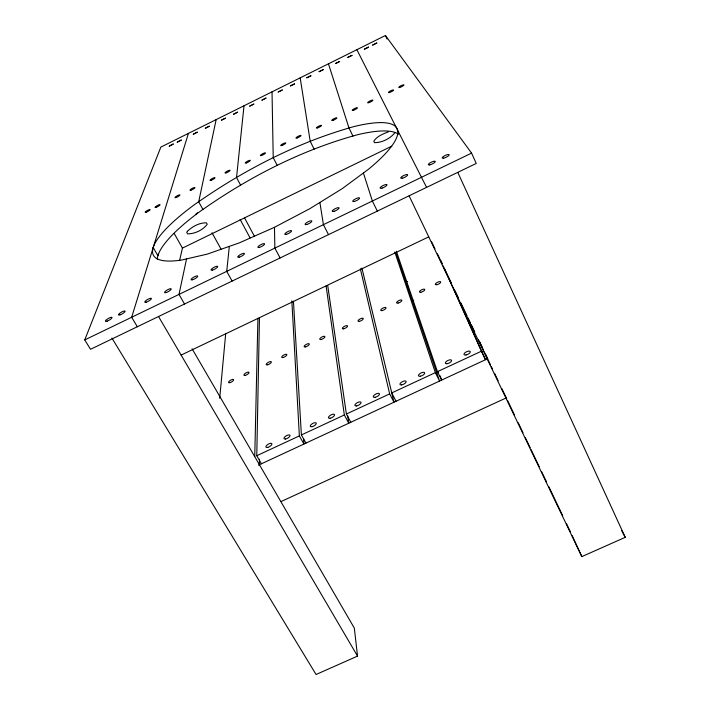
<?xml version="1.0" encoding="UTF-8"?>
<svg xmlns="http://www.w3.org/2000/svg" width="710" height="710" viewBox="0 0 710 710"><rect width="100%" height="100%" fill="white"/><g stroke="black" fill="none" stroke-linecap="round" stroke-linejoin="round"><path stroke-width="1.06" d="M259.425 464.713L259.505 459.166M261.44 463.772L256.772 455.722L259.469 317.53M254.748 456.663L257.925 318.266M219.709 398.257L225.718 333.389M229.33 246.388L226.721 271.353L232.108 281.08M244.027 105.754L236.528 177.5L240.619 185.168M186.544 258.91L179 294.401L184.52 304.013M216.168 119.599L198.694 201.773L202.945 209.503M179.577 260.57L182.55 247.63M158.516 253.603L157.904 255.715L153.2 247.524M188.434 133.374L131.669 317.255L137.323 326.751M84.747 339.921L160.851 147.085L385.441 35.5L471.573 153.112L476.241 163.451L90.525 349.293L84.747 339.921L471.573 153.112M394.875 132.708C390.234 138.681 382.095 142.683 374.516 142.648L373.806 141.157C377.045 136.196 383.072 133.879 388.414 131.856M195.712 214.322L197.584 212.84M274.477 227.306L309.853 208.669L342.131 188.709L368.481 169.255A137.287 31.391 -27.5 0 0 353.908 126.593C296.407 142.657 242.616 170.657 193.963 205.004A137.287 31.391 -27.5 0 0 181.582 260.064L207.426 254.073L239.27 242.891L274.477 227.306L274.859 248.109L280.104 257.961M398.585 134.296A136.897 32.358 -27.5 0 0 357.831 134.66C300.339 150.289 246.61 178.245 198.241 212.751A136.897 32.358 -27.5 0 0 157.309 259.114M391.68 146.224L182.443 248.092L174.296 233.652M181.121 355.08L428.751 236.865M405.623 282.394L407.62 281.453M411.711 301.209L413.717 300.268M256.772 455.722L299.363 435.904L291.837 300.863M305.957 443.102L301.404 434.955L344.332 414.977L326.112 285.988M350.829 422.264L346.382 414.028L389.657 393.89L360.343 268.815M394.778 251.97L435.354 372.626L391.734 392.923L396.047 401.256M440.2 375.909L441.638 380.09L437.44 371.658L481.407 351.202L444.416 268.655M436.526 372.892L438.531 371.96M481.691 351.885L483.696 350.944M258.422 465.174L487.672 358.71M281.133 501.517L506.115 397.964M192.082 348.77L354.325 628.093L357.529 656.102L316.065 674.5L111.914 338.049M409.155 195.924L581.827 556.604L625.253 537.337L457.817 172.468M158.596 316.642L357.529 656.102M299.363 435.904L303.924 444.043L303.578 438.531M212.015 232.782L221.032 249.121M621.587 530.539L625.253 537.337M240.113 219.434L250.089 237.93M344.332 414.977L348.779 423.213L347.651 415.545M244.497 217.819L254.482 236.386M389.657 393.89L393.988 402.215L361.914 268.069M277.202 165.341L273.217 157.655L272.028 91.847M328.508 234.637L323.405 224.671L319.89 202.465M356.873 49.691L426.577 187.387M314.139 149.144L310.217 141.334L300.17 77.86M435.354 372.626L439.561 381.057L395.94 252.396M377.329 211.11L372.368 201.019L363.405 173.009M352.932 136.089L349.018 128.066L328.455 63.811M481.407 351.202L485.489 359.721L453.752 288.988M431.636 241.826L434.981 248.828M437.378 253.825L442.161 263.818M443.12 265.815L446.945 273.811M447.904 275.817L451.249 282.811M455.074 290.807L458.42 297.801M460.817 302.797L467.038 315.799M467.988 317.796L470.384 322.793M471.342 324.789L474.688 331.783M478.513 339.779L483.297 349.781M484.255 351.778L490.477 364.771M491.426 366.768L492.385 368.774M494.781 373.771L498.127 380.764M501.952 388.76L506.736 398.754M507.694 400.76L514.386 414.746M518.22 422.743L523.004 432.736M525.391 437.742L530.175 447.735M531.133 449.732L539.263 466.727M541.659 471.724L546.443 481.717M548.83 486.714L562.702 515.7M566.527 523.696L570.352 531.692M385.441 35.5L387.074 39.041M572.189 535.677L581.827 556.604M485.755 354.716L487.592 358.745M479.862 342.184L482.596 348.211M440.803 260.605L442.152 263.623M396.349 251.216L437.44 371.658M327.727 285.589L346.382 414.028M293.443 301.235L301.404 434.955M173.258 144.015L169.273 146.154L173.258 144.015M376.806 43.026L372.661 45.076L376.806 43.026M368.525 47.135L364.39 49.194L368.525 47.135M339.628 61.486L335.51 63.527L339.628 61.486M181.272 140.065L177.26 142.16L181.272 140.065M310.873 75.757L306.782 77.798L310.873 75.757M352 55.362L347.864 57.368L352 55.362M282.269 89.966L278.196 91.989L282.269 89.966M323.183 69.678L319.074 71.666L323.183 69.678M253.807 104.095L249.751 106.109L253.807 104.095M187.404 231.291L186.757 232.445L187.555 233.874C194.868 233.883 202.847 230.129 207.249 224.262L206.459 222.833C199.395 222.612 192.401 226.481 187.404 231.291M294.508 83.913L290.425 85.892L294.508 83.913M225.487 118.162L221.449 120.168L225.487 118.162M265.984 98.078L261.963 100.128L265.984 98.078M197.309 132.149L193.324 134.234L197.309 132.149M237.602 112.171L233.59 114.221L237.602 112.171M209.361 126.194L205.359 128.235L209.361 126.194M447.043 363.706A3.435 1.429 -25.9 0 0 451.604 360.467A3.435 1.429 -25.9 0 0 446.741 361.142A3.435 1.429 -25.9 0 0 447.043 363.706M466.071 354.938A3.443 1.429 -25.5 0 0 470.268 351.61A3.443 1.429 -25.5 0 0 465.103 352.657A3.443 1.429 -25.5 0 0 466.071 354.938M437.058 284.648A2.938 1.038 -25.7 0 0 440.688 281.932A2.938 1.038 -25.7 0 0 436.357 282.988A2.938 1.038 -25.7 0 0 437.058 284.648M420.861 292.245A2.929 1.038 -26 0 0 424.793 289.573A2.929 1.038 -26 0 0 420.711 290.337A2.929 1.038 -26 0 0 420.861 292.245M356.376 405.925A3.399 1.402 -28.3 0 0 361.044 402.641A3.399 1.402 -28.3 0 0 356.5 403.173A3.399 1.402 -28.3 0 0 356.376 405.925M375.093 397.298A3.408 1.411 -27.8 0 0 379.433 393.917A3.408 1.411 -27.8 0 0 374.569 394.831A3.408 1.411 -27.8 0 0 375.093 397.298M343.551 328.81A2.911 1.029 -27.6 0 0 347.554 326.103A2.911 1.029 -27.6 0 0 343.711 326.769A2.911 1.029 -27.6 0 0 343.551 328.81M359.526 321.319A2.911 1.029 -27.3 0 0 363.263 318.559A2.911 1.029 -27.3 0 0 359.136 319.518A2.911 1.029 -27.3 0 0 359.526 321.319M312.293 426.639A3.399 1.393 -29.4 0 0 316.243 423.107A3.399 1.393 -29.4 0 0 311.255 424.465A3.399 1.393 -29.4 0 0 312.293 426.639M330.15 418.226A3.399 1.393 -28.9 0 0 334.561 414.817A3.399 1.393 -28.9 0 0 329.83 415.669A3.399 1.393 -28.9 0 0 330.15 418.226M305.282 346.906A2.902 1.021 -28.4 0 0 309.329 344.19A2.902 1.021 -28.4 0 0 305.593 344.794A2.902 1.021 -28.4 0 0 305.282 346.906M321.142 339.469A2.902 1.021 -28.1 0 0 324.931 336.682A2.902 1.021 -28.1 0 0 320.92 337.605A2.902 1.021 -28.1 0 0 321.142 339.469M245.163 375.404A2.902 1.003 -29.6 0 0 249.05 372.572A2.902 1.003 -29.6 0 0 245.234 373.407A2.902 1.003 -29.6 0 0 245.163 375.404M230.093 382.601A2.902 1.003 -29.9 0 0 233.634 379.69A2.902 1.003 -29.9 0 0 229.543 380.924A2.902 1.003 -29.9 0 0 230.093 382.601M401.532 384.9A3.417 1.42 -27.1 0 0 406.147 381.643A3.417 1.42 -27.1 0 0 401.443 382.237A3.417 1.42 -27.1 0 0 401.532 384.9M420.4 376.202A3.417 1.42 -26.6 0 0 424.669 372.848A3.417 1.42 -26.6 0 0 419.654 373.833A3.417 1.42 -26.6 0 0 420.4 376.202M382.078 310.589A2.92 1.029 -26.8 0 0 386.045 307.9A2.92 1.029 -26.8 0 0 382.078 308.61A2.92 1.029 -26.8 0 0 382.078 310.589M398.159 303.046A2.92 1.038 -26.5 0 0 401.842 300.303A2.92 1.038 -26.5 0 0 397.618 301.315A2.92 1.038 -26.5 0 0 398.159 303.046M267.83 447.344A3.399 1.376 -30.4 0 0 271.877 443.768A3.399 1.376 -30.4 0 0 266.995 445.081A3.399 1.376 -30.4 0 0 267.83 447.344M285.544 438.993A3.399 1.376 -30 0 0 290.026 435.549A3.399 1.376 -30 0 0 285.447 436.348A3.399 1.376 -30 0 0 285.544 438.993M267.865 364.736A2.902 1.012 -29.2 0 0 271.335 361.86A2.902 1.012 -29.2 0 0 267.155 363.13A2.902 1.012 -29.2 0 0 267.865 364.736M283.024 357.494A2.902 1.012 -28.9 0 0 286.867 354.689A2.902 1.012 -28.9 0 0 282.953 355.559A2.902 1.012 -28.9 0 0 283.024 357.494M429.736 164.871A3.852 1.021 -25.5 0 0 435.292 161.667A3.852 1.021 -25.5 0 0 430.429 162.643A3.852 1.021 -25.5 0 0 429.736 164.871M443.626 158.152A3.861 1.021 -25.3 0 0 449.181 154.949A3.861 1.021 -25.3 0 0 444.256 155.951A3.861 1.021 -25.3 0 0 443.626 158.152M389.355 92.531A2.884 0.577 -26 0 0 393.562 90.179A2.884 0.577 -26 0 0 390.038 91.137A2.884 0.577 -26 0 0 389.355 92.531M399.739 87.428A2.893 0.577 -25.9 0 0 403.946 85.076A2.893 0.577 -25.9 0 0 400.378 86.043A2.893 0.577 -25.9 0 0 399.739 87.428M333.008 120.318A2.858 0.568 -26.6 0 0 336.851 117.931A2.858 0.568 -26.6 0 0 332.99 119.227A2.858 0.568 -26.6 0 0 333.008 120.318M317.743 127.844A2.858 0.568 -26.8 0 0 321.479 125.457A2.858 0.568 -26.8 0 0 317.539 126.85A2.858 0.568 -26.8 0 0 317.743 127.844M306.738 224.502A3.781 1.003 -27.3 0 0 311.876 221.138A3.781 1.003 -27.3 0 0 306.844 222.514A3.781 1.003 -27.3 0 0 306.738 224.502M286.556 234.291A3.772 0.994 -27.6 0 0 291.561 230.901A3.772 0.994 -27.6 0 0 286.441 232.418A3.772 0.994 -27.6 0 0 286.556 234.291M259.381 247.399A3.772 0.994 -28 0 0 264.59 244.009A3.772 0.994 -28 0 0 259.736 245.305A3.772 0.994 -28 0 0 259.381 247.399M239.368 257.118A3.772 0.985 -28.3 0 0 244.453 253.683A3.772 0.985 -28.3 0 0 239.492 255.13A3.772 0.985 -28.3 0 0 239.368 257.118M212.414 270.111A3.763 0.976 -28.7 0 0 217.695 266.694A3.763 0.976 -28.7 0 0 213.018 267.91A3.763 0.976 -28.7 0 0 212.414 270.111M192.57 279.749A3.763 0.976 -29 0 0 197.735 276.288A3.763 0.976 -29 0 0 192.934 277.654A3.763 0.976 -29 0 0 192.57 279.749M146.154 302.194A3.772 0.959 -29.6 0 0 151.399 298.697A3.772 0.959 -29.6 0 0 146.757 299.993A3.772 0.959 -29.6 0 0 146.154 302.194M166.584 292.405A3.772 0.967 -29.3 0 0 171.199 288.899A3.772 0.967 -29.3 0 0 165.918 290.851A3.772 0.967 -29.3 0 0 166.584 292.405M297.162 137.944A2.849 0.568 -27 0 0 301.04 135.539A2.849 0.568 -27 0 0 297.286 136.79A2.849 0.568 -27 0 0 297.162 137.944M281.994 145.426A2.84 0.568 -27.2 0 0 285.766 143.021A2.84 0.568 -27.2 0 0 281.923 144.361A2.84 0.568 -27.2 0 0 281.994 145.426M226.135 172.867A2.831 0.559 -27.8 0 0 230.093 170.427A2.831 0.559 -27.8 0 0 226.534 171.58A2.831 0.559 -27.8 0 0 226.135 172.867M211.145 180.251A2.831 0.559 -27.9 0 0 215.015 177.802A2.831 0.559 -27.9 0 0 211.358 179.062A2.831 0.559 -27.9 0 0 211.145 180.251M176.062 197.504A2.831 0.55 -28.3 0 0 179.976 195.037A2.831 0.55 -28.3 0 0 176.408 196.253A2.831 0.55 -28.3 0 0 176.062 197.504M190.954 190.165A2.831 0.559 -28.1 0 0 194.948 187.706A2.831 0.559 -28.1 0 0 191.487 188.816A2.831 0.559 -28.1 0 0 190.954 190.165M382.14 188.07A3.816 1.012 -26.2 0 0 386.968 184.751A3.816 1.012 -26.2 0 0 381.51 186.428A3.816 1.012 -26.2 0 0 382.14 188.07M402.65 178.112A3.825 1.012 -25.9 0 0 407.646 174.82A3.825 1.012 -25.9 0 0 402.25 176.355A3.825 1.012 -25.9 0 0 402.65 178.112M120.15 314.832A3.781 0.95 -29.9 0 0 125.12 311.273A3.781 0.95 -29.9 0 0 120.168 312.941A3.781 0.95 -29.9 0 0 120.15 314.832M107.237 321.106A3.781 0.95 -30.1 0 0 112.011 317.53A3.781 0.95 -30.1 0 0 106.89 319.411A3.781 0.95 -30.1 0 0 107.237 321.106M146.588 212.05A2.831 0.55 -28.6 0 0 150.112 209.592A2.831 0.55 -28.6 0 0 146.18 211.19A2.831 0.55 -28.6 0 0 146.588 212.05M156.377 207.222A2.831 0.55 -28.5 0 0 160.061 204.755A2.831 0.55 -28.5 0 0 156.244 206.211A2.831 0.55 -28.5 0 0 156.377 207.222M261.537 155.463A2.84 0.559 -27.4 0 0 265.46 153.04A2.84 0.559 -27.4 0 0 261.795 154.239A2.84 0.559 -27.4 0 0 261.537 155.463M246.459 162.892A2.831 0.559 -27.6 0 0 250.284 160.469A2.831 0.559 -27.6 0 0 246.53 161.765A2.831 0.559 -27.6 0 0 246.459 162.892M354.485 201.409A3.799 1.012 -26.6 0 0 359.562 198.072A3.799 1.012 -26.6 0 0 354.352 199.537A3.799 1.012 -26.6 0 0 354.485 201.409M334.144 211.278A3.79 1.003 -26.9 0 0 339.069 207.923A3.79 1.003 -26.9 0 0 333.771 209.521A3.79 1.003 -26.9 0 0 334.144 211.278M369.085 102.586A2.876 0.568 -26.3 0 0 372.892 100.216A2.876 0.568 -26.3 0 0 368.925 101.557A2.876 0.568 -26.3 0 0 369.085 102.586M353.731 110.156A2.867 0.568 -26.4 0 0 357.414 107.787A2.867 0.568 -26.4 0 0 353.376 109.225A2.867 0.568 -26.4 0 0 353.731 110.156"/></g></svg>
